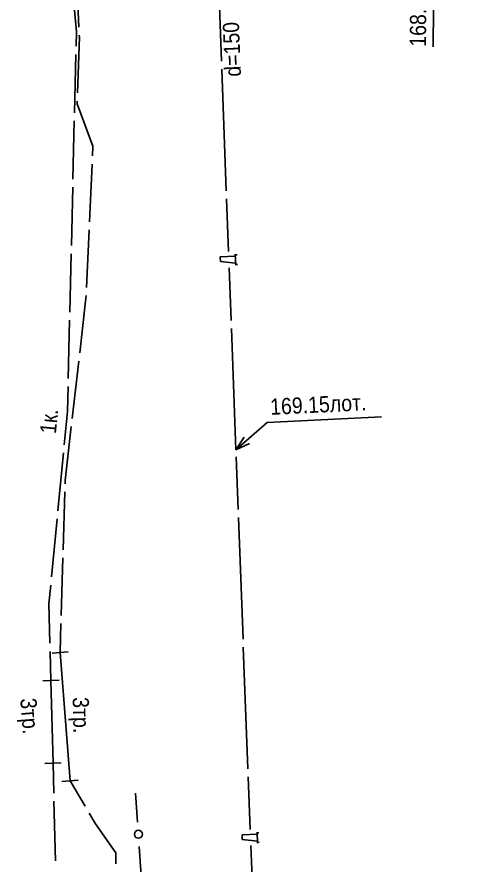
# Model space of a CAD drawing. Header units: metres. Extents: x -3947 to -3704, y 4976 to 6609.
# Drawn here: x -3863.2 to -3835, y 6378.3 to 6430.6 of the extents above; entities that cross this region are included whole.
import ezdxf
from ezdxf.enums import TextEntityAlignment as Align

# ---------------------------------------------------------------- set-up
doc = ezdxf.new("R2010")
doc.units = ezdxf.units.M
doc.header["$MEASUREMENT"] = 0
for name, color, linetype, lineweight in [('Водосток', 7, 'Continuous', 25), ('Дренаж', 7, 'Continuous', 25), ('Кабели', 7, 'Continuous', 25), ('Кабель электрический', 7, 'Continuous', 25)]:
    doc.layers.add(name, color=color, linetype=linetype, lineweight=lineweight)
doc.styles.add('Style-RUSSIAN_1251', font='RUSSIAN_1251.shx')
doc.styles.add('Style-RUSSIAN_1251 I 0.00000', font='RUSSIAN_1251.shx')

msp = doc.modelspace()

# ---------------------------------------------------------------- linework, layer by layer
at = {"layer": 'Водосток', "linetype": 'Continuous', "flags": 128}
msp.add_lwpolyline([(-3835.046, 6438.258), (-3837.44, 6435.88), (-3837.497, 6428.793)], dxfattribs=at)
at = {"layer": 'Дренаж', "linetype": 'Continuous'}
for p, q in [((-3850.549, 6427.914), (-3850.825, 6435.409)), ((-3850.254, 6419.919), (-3850.53, 6427.414)), ((-3850.116, 6416.172), (-3850.235, 6419.419)), ((-3850.62, 6415.843), (-3849.691, 6415.878)), ((-3850.609, 6415.545), (-3850.62, 6415.843)), ((-3850.609, 6415.545), (-3849.677, 6415.457)), ((-3849.672, 6415.331), (-3849.695, 6416)), ((-3849.586, 6415.962), (-3849.694, 6415.958)), ((-3849.959, 6411.925), (-3850.079, 6415.172)), ((-3849.567, 6415.377), (-3849.674, 6415.373)), ((-3849.664, 6403.93), (-3849.94, 6411.425)), ((-3849.664, 6403.93), (-3849.154, 6404.712)), ((-3849.664, 6403.93), (-3848.823, 6404.337)), ((-3849.525, 6400.26), (-3849.648, 6403.508)), ((-3849.222, 6392.266), (-3849.506, 6399.76)), ((-3848.919, 6384.272), (-3849.203, 6391.766)), ((-3848.777, 6380.524), (-3848.9, 6383.772)), ((-3849.281, 6380.195), (-3848.352, 6380.231)), ((-3849.269, 6379.897), (-3849.281, 6380.195)), ((-3848.333, 6379.684), (-3848.356, 6380.353)), ((-3848.248, 6380.315), (-3848.355, 6380.311)), ((-3849.269, 6379.897), (-3848.337, 6379.81)), ((-3848.616, 6376.277), (-3848.739, 6379.525)), ((-3848.227, 6379.73), (-3848.334, 6379.726))]:
    msp.add_line(p, q, dxfattribs=at)
at = {"layer": 'Дренаж', "linetype": 'Continuous', "flags": 128}
msp.add_lwpolyline([(-3849.664, 6403.93), (-3847.73, 6405.632), (-3840.694, 6405.968)], dxfattribs=at)
at = {"layer": 'Кабели', "linetype": 'Continuous'}
for p, q in [((-3855.718, 6380.976), (-3855.838, 6382.765)), ((-3855.378, 6375.903), (-3855.618, 6379.48))]:
    msp.add_line(p, q, dxfattribs=at)
msp.add_circle((-3855.668, 6380.228), 0.25, dxfattribs=at)
at = {"layer": 'Кабель электрический', "linetype": 'Continuous'}
for p, q in [((-3859.487, 6433.564), (-3859.331, 6430.006)), ((-3859.523, 6428.326), (-3859.607, 6424.729)), ((-3859.619, 6424.229), (-3859.703, 6420.633)), ((-3858.523, 6421.563), (-3858.686, 6418.006)), ((-3859.715, 6420.133), (-3859.8, 6416.536)), ((-3858.708, 6417.507), (-3858.871, 6413.949)), ((-3859.811, 6416.036), (-3859.896, 6412.439)), ((-3859.908, 6411.94), (-3859.992, 6408.343)), ((-3859.343, 6409.414), (-3859.746, 6405.876)), ((-3860.285, 6403.757), (-3860.63, 6400.176)), ((-3860.203, 6401.34), (-3860.307, 6397.78)), ((-3860.678, 6399.679), (-3861.023, 6396.098)), ((-3860.321, 6397.28), (-3860.425, 6393.721)), ((-3860.44, 6393.221), (-3860.492, 6391.441)), ((-3861.105, 6391.508), (-3861.06, 6389.71)), ((-3860.991, 6391.403), (-3859.993, 6391.479)), ((-3861.56, 6389.697), (-3860.56, 6389.723)), ((-3861.43, 6384.597), (-3860.43, 6384.623)), ((-3860.93, 6384.61), (-3860.884, 6382.771)), ((-3860.38, 6383.478), (-3859.382, 6383.554)), ((-3859.881, 6383.516), (-3858.954, 6381.957)), ((-3860.871, 6382.271), (-3860.779, 6378.592))]:
    msp.add_line(p, q, dxfattribs=at)
at = {"layer": 'Кабель электрический', "linetype": 'Continuous', "flags": 128}
for points in [[(-3859.724, 6432.413), (-3859.49, 6429.71), (-3859.511, 6428.826)], [(-3859.309, 6429.507), (-3859.304, 6429.387), (-3859.426, 6425.948)], [(-3859.443, 6425.448), (-3859.449, 6425.287), (-3858.473, 6422.658), (-3858.5, 6422.063)], [(-3858.894, 6413.45), (-3858.901, 6413.294), (-3859.287, 6409.911)], [(-3860.004, 6407.843), (-3860.04, 6406.3), (-3860.237, 6404.255)], [(-3859.803, 6405.379), (-3860.182, 6402.054), (-3860.188, 6401.839)], [(-3861.071, 6395.6), (-3861.18, 6394.47), (-3861.118, 6392.008)], [(-3860.492, 6391.441), (-3859.881, 6383.516)], [(-3861.06, 6389.71), (-3860.93, 6384.61)], [(-3858.699, 6381.527), (-3858.31, 6380.872), (-3857.061, 6379.092), (-3857.062, 6378.4)]]:
    msp.add_lwpolyline(points, dxfattribs=at)

# ---------------------------------------------------------------- texts
at = {"layer": 'Водосток', "linetype": 'Continuous', "style": 'Style-RUSSIAN_1251', "width": 0.9}
msp.add_text('168.51лот.', height=1, rotation=89.5376, dxfattribs=at).set_placement((-3838.947, 6428.805), align=Align.TOP_LEFT)
at = {"layer": 'Дренаж', "linetype": 'Continuous', "style": 'Style-RUSSIAN_1251', "width": 0.899998}
msp.add_text('d=150', height=1, rotation=92.3956, dxfattribs=at).set_placement((-3849.338, 6426.971))
msp.add_text('169.15лот.', height=1, rotation=2.7318, dxfattribs=at).set_placement((-3847.574, 6407.091), align=Align.TOP_LEFT)
at = {"layer": 'Кабель электрический', "linetype": 'Continuous'}
for s, rotation, style, width, p in [('1к.', 84.4957, 'Style-RUSSIAN_1251', 0.899998, (-3860.755, 6404.893)), ('3тр.', 274.4087, 'Style-RUSSIAN_1251 I 0.00000', 0.9, (-3862.951, 6388.589)), ('3тр.', 271.4602, 'Style-RUSSIAN_1251 I 0.00000', 0.9, (-3859.724, 6388.672))]:
    msp.add_text(s, height=1, rotation=rotation, dxfattribs=dict(at, style=style, width=width)).set_placement(p)

doc.saveas('drawing.dxf')
